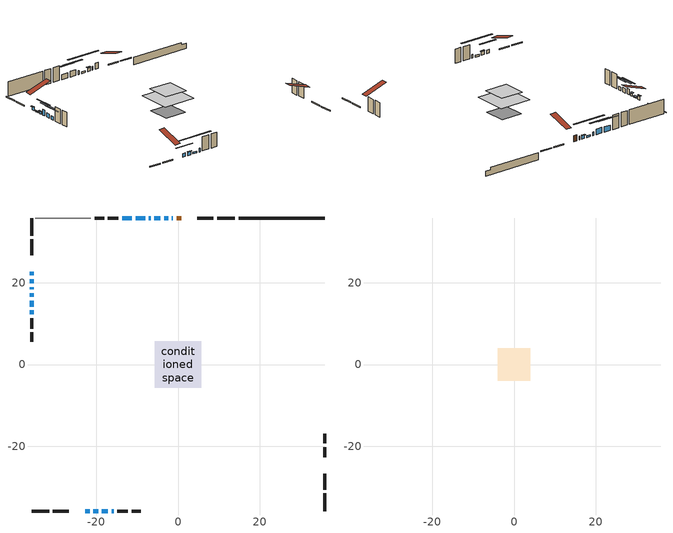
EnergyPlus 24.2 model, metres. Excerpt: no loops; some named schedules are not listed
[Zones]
conditioned space
 floor outside (Floor1 construction): -0.81,-0.81 -0.81,0.81 0.81,0.81 0.81,-0.81 z0.55
 floor adiabatic (AdiabaticFloorConstruction): -5.7,-5.7 -5.7,5.7 5.7,5.7 5.7,-5.7 z2.99
 floor foundation (Slab1 construction): -3.82,-3.82 -3.82,3.82 3.82,3.82 3.82,-3.82 z-1.89
 wall outside (RimJoist1 construction): 13.92,35.88 9.62,35.88 / -35.88,-35.88 -31.57,-35.88 / -35.88,35.88 -35.88,31.57 / 35.88,-35.88 35.88,-31.57 z0.55:0.85
 wall outside (RimJoist2 construction): 8.69,35.88 4.74,35.88 / -30.64,-35.88 -26.7,-35.88 / -35.88,30.64 -35.88,26.7 / 35.88,-30.64 35.88,-26.7 z0.55:0.85
 wall outside (AdiabaticWallConstruction 1): 0.81,35.88 -0.34,35.88 z0.55:2.58
 wall outside (AdiabaticWallConstruction): -1.27,35.88 -1.49,35.88 / -6.72,35.88 -7.11,35.88 / -16.23,-35.88 -15.79,-35.88 z0.55:1.77; -2.42,35.88 -3.39,35.88 / -22.77,-35.88 -21.63,-35.88 / -20.7,-35.88 -19.55,-35.88 / -35.88,22.77 -35.88,21.85 / -35.88,13.23 -35.88,12.26 z0.55:1.69; -35.88,20.93 -35.88,19.86 z0.55:0.8; -35.88,18.93 -35.88,18.37 z0.55:1.44; -4.32,35.88 -5.79,35.88 / -18.63,-35.88 -17.15,-35.88 z0.55:1.11; -8.03,35.88 -10.4,35.88 / -35.88,17.45 -35.88,16.53 z0.55:2.46; -35.88,15.6 -35.88,14.15 z0.55:2; -11.32,35.88 -13.69,35.88 z0.55:2.28
 wall outside (Wall1 construction): -14.62,35.88 -17.17,35.88 / -14.86,-35.88 -12.31,-35.88 / -35.88,11.33 -35.88,8.78 / 35.88,-22.77 35.88,-20.21 z0.55:5.43
 wall outside (Wall2 construction): -18.1,35.88 -20.4,35.88 / -11.38,-35.88 -9.08,-35.88 / -35.88,7.85 -35.88,5.54 / 35.88,-19.29 35.88,-16.98 z0.55:5.43
 wall foundation (FoundationWall1 construction): 14.85,35.88,-1.89 14.85,35.88,0.55 33.77,35.88,0.55 33.77,35.88,-0.23 35.88,35.88,-0.23 35.88,35.88,-1.89
 wall adiabatic (Wall3 construction): -21.33,35.88 -34.95,35.88 z0.55:5.43
 window (WindowConstruction 11): -1.27,35.88 -1.49,35.88 z0.55:1.77
 window (WindowConstruction 5): -2.42,35.88 -3.39,35.88 z0.55:1.69
 window (WindowConstruction 6): -22.77,-35.88 -21.63,-35.88 z0.55:1.69
 window (WindowConstruction 7): -20.7,-35.88 -19.55,-35.88 z0.55:1.69
 window (WindowConstruction 8): -35.88,22.77 -35.88,21.86 z0.55:1.69
 window (WindowConstruction 9): -35.88,20.93 -35.88,19.86 z0.55:0.8
 window (WindowConstruction 10): -35.88,18.93 -35.88,18.38 z0.55:1.44
 window (WindowConstruction 14): -4.32,35.88 -5.79,35.88 z0.55:1.11
 window (WindowConstruction 15): -18.63,-35.88 -17.15,-35.88 z0.55:1.11
 window (WindowConstruction 12): -6.72,35.88 -7.11,35.88 z0.55:1.77
 window (WindowConstruction 13): -16.22,-35.88 -15.79,-35.88 z0.55:1.77
 window (WindowConstruction): -8.03,35.88 -10.4,35.88 z0.55:2.45
 window (WindowConstruction 1): -35.88,17.45 -35.88,16.53 z0.55:2.45
 window (WindowConstruction 2): -35.88,15.6 -35.88,14.15 z0.55:2
 window (WindowConstruction 3): -35.88,13.23 -35.88,12.26 z0.55:1.69
 window (WindowConstruction 4): -11.33,35.88 -13.69,35.88 z0.55:2.28
 door (Door): 0.81,35.88 -0.34,35.88 z0.55:2.58
 ceiling adiabatic (AdiabaticFloorConstruction): 5.7,-5.7 5.7,5.7 -5.7,5.7 -5.7,-5.7 z2.99
attic - vented
 floor to conditioned space (Floor2 construction Reversed): -4.04,-4.04 -4.04,4.04 4.04,4.04 4.04,-4.04 z5.43
 roof outside (Roof1 construction): 1.74,35.88,5.43 1.74,28.01,8.05 3.82,28.01,8.05 3.82,35.88,5.43; -23.7,-35.88,5.43 -23.7,-28.01,8.05 -25.77,-28.01,8.05 -25.77,-35.88,5.43; -35.88,23.7,5.43 -28.01,23.7,8.05 -28.01,25.77,8.05 -35.88,25.77,5.43; 35.88,-23.7,5.43 28.01,-23.7,8.05 28.01,-25.77,8.05 35.88,-25.77,5.43
shading: -3.59,35.88 -2.22,35.88 -2.22,36.29 -3.59,36.29 z1.89; -18.99,-35.88 -25.41,-35.88 -25.41,-36.29 -18.99,-36.29 z4.33; -19.35,-35.88 -20.9,-35.88 -20.9,-36.29 -19.35,-36.29 z1.89; -35.88,21.65 -35.88,22.97 -36.29,22.97 -36.29,21.65 z1.89; -35.88,19.66 -35.88,21.13 -36.29,21.13 -36.29,19.66 z1; -35.88,18.17 -35.88,19.13 -36.29,19.13 -36.29,18.17 z1.64; -11.17,35.88 1.06,35.88 1.06,36.29 -11.17,36.29 z6.49; -11.77,-35.88 -24.01,-35.88 -24.01,-36.29 -11.77,-36.29 z6.49; -13.04,35.88 -5.39,35.88 -5.39,36.29 -13.04,36.29 z5.09; -35.88,13.89 -35.88,20.09 -36.29,20.09 -36.29,13.89 z5.09; -35.88,11.52 -35.88,18.24 -36.29,18.24 -36.29,11.52 z4.64; -35.88,9.62 -35.88,15.87 -36.29,15.87 -36.29,9.62 z4.33; -16.33,35.88 -8.69,35.88 -8.69,36.29 -16.33,36.29 z4.92
[Building]
Building 1: Terrain=Suburbs
[Site:Location]
Edmonton Intl AP_AB: Latitude {deg}=53.31; Longitude {deg}=-113.58; Time Zone {hr}=-7; Elevation {m}=723; Keep Site Location Information=Yes
[Site:GroundTemperature:Shallow]
-1.56185, -3.61833, -3.78302, -2.80711, 1.11059, 5.01004, 8.39065, 10.5322, 10.7141, 8.97234, 5.67794, 1.89811
[Site:WaterMainsTemperature]
Calculation Method=Schedule; Temperature Schedule=mains temperature schedule
[Material] Roughness=Rough; Thermal Absorptance=0.9
Name | Thickness {m} | Conductivity {W/m-K} | Density {kg/m3} | Specific Heat {J/kg-K} | Solar Absorptance | Visible Absorptance
asphalt or fiberglass shingles | 0.00635 | 0.162714 | 1121.4 | 1465.45 | 0.4 | 0.4
ceiling loosefill ins | 0.254 | 0.0480833 | 16.02 | 1046.75 | 0.7 | 0.7
ceiling stud and cavity | 0.1397 | 0.172097 | 65.682 | 1177.47 | 0.7 | 0.7
concrete 4.0 in. | 0.1016 | 1.803125 | 2242.8 | 837.4 | 0.7 | 0.7
concrete 8.0 in. | 0.2032 | 1.803125 | 2242.8 | 837.4 | 0.7 | 0.7
door material | 0.04445 | 0.327969 | 512.64 | 1214.23 | 0.7 | 0.7
exterior vertical ins | 0.07309 | 0.029427 | 32.04 | 1214.23 | 0.7 | 0.7
floor covering | 0.0127 | 0.0433444 | 54.468 | 1339.84 | 0.6 | 0.6
floor rigid ins; wall rigid ins 2 | 0.512978 | 0.029427 | 32.04 | 1214.23 | 0.7 | 0.7
floor stud and cavity | 0.1397 | 0.0806934 | 92.3553 | 1139.71 | 0.7 | 0.7
floor stud and cavity 1 | 0.1397 | 1.75129 | 37.0049 | 1207.88 | 0.7 | 0.7
furniture material conditioned space 1 | 0.1524 | 0.115458 | 640.8 | 1214.23 | 0.6 | 0.6
gypsum board | 0.0127 | 0.160291 | 801 | 837.4 | 0.6 | 0.6
gypsum board 1 | 0.0127 | 0.160291 | 801 | 837.4 | 0.7 | 0.7
osb sheathing 0.5 in. | 0.0127 | 0.115458 | 512.64 | 1214.23 | 0.7 | 0.7
osb sheathing 0.75 in. | 0.01905 | 0.115458 | 512.64 | 1214.23 | 0.7 | 0.7
osb sheathing 2.0 in. | 0.0508 | 0.115458 | 512.64 | 1214.23 | 0.7 | 0.7
rim joist rigid ins; wall rigid ins | 0.051816 | 0.029427 | 32.04 | 1214.23 | 0.7 | 0.7
rim joist stud and cavity | 0.0508 | 0.0414762 | 125.044 | 1163.47 | 0.6 | 0.6
wall rigid ins 1 | 0.051816 | 0.029427 | 32.04 | 1214.23 | 0.4 | 0.4
wall stud and cavity | 0.1397 | 0.22224 | 139.0536 | 1170.24 | 0.7 | 0.7
wall stud and cavity 1 | 0.1397 | 0.228645 | 139.0536 | 1170.24 | 0.7 | 0.7
wall stud and cavity 2 | 0.1397 | 0.176488 | 139.0536 | 1170.24 | 0.7 | 0.7
wall stud and cavity 3 | 0.0889 | 0.380278 | 52.3479 | 1209.89 | 0.7 | 0.7
wall stud and cavity 4 | 0.0889 | 0.391764 | 83.0341 | 1211.67 | 0.7 | 0.7
wood siding | 0.0254 | 0.102417 | 544.68 | 1172.36 | 0.4 | 0.4
wood siding 1; wood siding 2; wood siding 3 | 0.0254 | 0.102417 | 544.68 | 1172.36 | 0.7 | 0.7
[WindowMaterial:SimpleGlazingSystem]
Name | U-Factor {W/m2-K} | Solar Heat Gain Coefficient
WindowMaterial | 2.887263 | 0.67
WindowMaterial 1 | 2.22805 | 0.4
WindowMaterial 10 | 2.36262 | 0.37
WindowMaterial 11 | 2.21499 | 0.4
WindowMaterial 12 | 3.01559 | 0.5
WindowMaterial 2 | 1.98333 | 0.45
WindowMaterial 3 | 2.95142 | 0.58
WindowMaterial 4 | 2.89181 | 0.66
WindowMaterial 5 | 2.04635 | 0.44
WindowMaterial 6 | 2.26779 | 0.39
WindowMaterial 7 | 2.56589 | 0.33
WindowMaterial 8 | 3.04398 | 0.45
WindowMaterial 9 | 2.46993 | 0.34
[Construction]
AdiabaticFloorConstruction: floor stud and cavity 1, floor rigid ins, osb sheathing 0.75 in., floor covering
AdiabaticWallConstruction: wood siding 2, wall rigid ins 2, wall stud and cavity 3, gypsum board
AdiabaticWallConstruction 1: wood siding 3, wall rigid ins 2, wall stud and cavity 3, gypsum board
Door: door material
Floor1 construction: floor stud and cavity, osb sheathing 0.75 in., floor covering
Floor2 construction Reversed: gypsum board, ceiling stud and cavity, ceiling loosefill ins
FoundationWall1 construction: concrete 8.0 in., gypsum board 1
furniture construction conditioned space 1: furniture material conditioned space 1
PartitionWallConstruction: gypsum board, wall stud and cavity 4, gypsum board
RimJoist1 construction; RimJoist2 construction: wood siding 1, rim joist rigid ins, osb sheathing 2.0 in., rim joist stud and cavity
Roof1 construction: asphalt or fiberglass shingles
Slab1 construction: concrete 4.0 in.
Wall1 construction: wood siding, wall rigid ins, osb sheathing 0.5 in., wall stud and cavity, gypsum board
Wall2 construction: wood siding, wall rigid ins, osb sheathing 0.5 in., wall stud and cavity 1, gypsum board
Wall3 construction: wall rigid ins 1, osb sheathing 0.5 in., wall stud and cavity 2, gypsum board
WindowConstruction: WindowMaterial
WindowConstruction 1: WindowMaterial 1
WindowConstruction 10: WindowMaterial 8
WindowConstruction 11: WindowMaterial 9
WindowConstruction 12: WindowMaterial 10
WindowConstruction 13: WindowMaterial 11
WindowConstruction 14; WindowConstruction 15: WindowMaterial 12
WindowConstruction 2: WindowMaterial 2
WindowConstruction 3; WindowConstruction 5: WindowMaterial 3
WindowConstruction 4: WindowMaterial 4
WindowConstruction 6; WindowConstruction 7: WindowMaterial 5
WindowConstruction 8: WindowMaterial 6
WindowConstruction 9: WindowMaterial 7
[Zone] Multiplier=1; Part of Total Floor Area=Yes
Name | Volume {m3}
attic - vented | 27.792
conditioned space | 507.3
[Space]
Name | Zone | Volume {m3}
attic - vented 1 | attic - vented | 27.792
conditioned space 1 | conditioned space | 507.3
[ZoneInfiltration:EffectiveLeakageArea]
infil attic - vented 1: Zone or Space=attic - vented 1; Schedule=Always On Discrete; Effective Air Leakage Area {cm2}=2270.26; Stack Coefficient=0.000182398; Wind Coefficient=9.12494e-06
[ZoneMixing]
whole house fan mix: Zone or Space=attic - vented; Schedule=Always On Continuous; Design Flow Rate Calculation Method=Flow/Zone; Design Flow Rate {m3/s}=0; Source Zone or Space=conditioned space
[SurfaceProperty:ExposedFoundationPerimeter]
Slab1: Exposed Perimeter Calculation Method=TotalExposedPerimeter; Total Exposed Perimeter {m}=21.028
[InternalMass] Zone or ZoneList=conditioned space; Space or SpaceList=conditioned space 1
Name | Construction | Surface Area {m2}
furniture mass conditioned space 1 | furniture construction conditioned space 1 | 76.3323
partition wall mass | PartitionWallConstruction | 190.831
[Lights]
interior lighting: Zone or ZoneList or Space or SpaceList=conditioned space 1; Schedule=interior lighting schedule; Design Level Calculation Method=LightingLevel; Lighting Level {W}=343.2; Return Air Fraction=0; Fraction Radiant=0.6; Fraction Visible=0.2; Fraction Replaceable=1
[People]
occupants: Zone or ZoneList or Space or SpaceList=conditioned space 1; Number of People Schedule=occupants schedule; Number of People Calculation Method=People; Number of People=3; Fraction Radiant=0.314171; Sensible Heat Fraction=0.56303; Activity Level Schedule=occupants activity schedule; Carbon Dioxide Generation Rate {m3/s-W}=0; Enable ASHRAE 55 Comfort Warnings=No; Mean Radiant Temperature Calculation Type=EnclosureAveraged
[ElectricEquipment] Zone or ZoneList or Space or SpaceList=conditioned space 1; Design Level Calculation Method=EquipmentLevel
Name | Schedule | Design Level {W} | Fraction Latent | Fraction Radiant | Fraction Lost
clothes dryer | clothes dryer schedule | 140.772 | 0.015 | 0.081 | 0.85
clothes washer | clothes washer schedule | 32.1985 | 0.03 | 0.162 | 0.7
cooking range | cooking range schedule | 208.969 | 0.08 | 0.432 | 0.2
dishwasher | dishwasher schedule | 66.8632 | 0.3 | 0.18 | 0.4
fridge | fridge schedule | 72.9452 | 0 | 0.6 | 0
mech vent bath fan 0 | mech vent bath fan 0 schedule | 50.2 | 0 | 0 | 1
mech vent bath fan 1 | mech vent bath fan 1 schedule | 50.2 | 0 | 0 | 1
mech vent house fan | mech vent house fan schedule | 0 | 0 | 0 | 1
mech vent house fan cfis | mech vent house fan cfis schedule | 0 | 0 | 0 | 0
mech vent range fan 0 | mech vent range fan 0 schedule | 57 | 0 | 0 | 1
misc plug loads | misc plug loads schedule | 494.7 | 0.045 | 0.513 | 0.1
whole house fan | Always On Discrete | 0 | 0 | 0 | 1
[OtherEquipment] Zone or ZoneList or Space or SpaceList=conditioned space 1; Design Level Calculation Method=EquipmentLevel
Name | Fuel Type | Schedule | Design Level {W} | Fraction Latent | Fraction Radiant | Fraction Lost
clothes dryer 1 | Electricity | clothes dryer schedule | 0 | 0.015 | 0.081 | 0.85
cooking range 1 | Electricity | cooking range schedule | 0 | 0.08 | 0.432 | 0.2
general water use latent | None | general water use schedule | 59.3978 | 1 | 0 | 0
general water use sensible | None | general water use schedule | -58.539 | 0 | 0.6 | 0
mech vent house fan latent load | None | Always On Discrete | 0 | 1 | 0 | 0
mech vent house fan sensible load | None | Always On Discrete | 0 | 0 | 0 | 0
water heater energy adjustment1 | NaturalGas | Always On Discrete | 0.01 | 0 | 0 | 1
[ZoneInfiltration:DesignFlowRate] Zone or ZoneList or Space or SpaceList=conditioned space 1; Schedule=Always On Discrete; Design Flow Rate Calculation Method=Flow/Zone; Design Flow Rate {m3/s}=0
infil flow; natural vent flow; whole house fan flow
[AvailabilityManager:Scheduled]
furnace airloop Availability Manager: Schedule=Always On Discrete
[Foundation:Kiva]
Foundation Kiva 1: Initial Indoor Air Temperature {C}=18; Wall Height Above Grade {m}=0.549981; Wall Depth Below Slab {m}=0.2032; Custom Block Material Name 1=exterior vertical ins; Custom Block Depth 1 {m}=2.43998; Custom Block X Position 1 {m}=0.2159; Custom Block Z Position 1 {m}=0
[Foundation:Kiva:Settings]
Soil Conductivity {W/m-K}=0.849921; Soil Density {kg/m3}=1842.3; Soil Specific Heat {J/kg-K}=418.7; Ground Solar Absorptivity=0.9; Ground Thermal Absorptivity=0.9; Ground Surface Roughness {m}=0.03; Far-Field Width {m}=40; Deep-Ground Boundary Condition=ZeroFlux; Deep-Ground Depth {m}=40; Minimum Cell Dimension {m}=0.2; Maximum Cell Growth Coefficient=3; Simulation Timestep=Timestep
[Exterior:Lights]
exterior lighting: Schedule=exterior lighting schedule; Design Level {W}=75.6
[EnergyManagementSystem:GlobalVariable]
furnace_airloop_Fan_RTF
infil_program_Qfan
infil_program_Qinf
natural_vent_program_Qnv
natural_vent_program_Qwhf
[EnergyManagementSystem:Sensor]
Name | Output:Variable or Output:Meter Index Key | Output:Variable or Output:Meter
airflow_gain | infil flow | Infiltration Sensible Heat Gain Energy
airflow_gain_1 | natural vent flow | Infiltration Sensible Heat Gain Energy
airflow_gain_2 | whole house fan flow | Infiltration Sensible Heat Gain Energy
airflow_loss | infil flow | Infiltration Sensible Heat Loss Energy
airflow_loss_1 | natural vent flow | Infiltration Sensible Heat Loss Energy
airflow_loss_2 | whole house fan flow | Infiltration Sensible Heat Loss Energy
clg_load_cond |  | Cooling:EnergyTransfer:Zone:CONDITIONED SPACE
clg_sp_s; clg_sp_s_1 | cooling setpoint | Schedule Value
clothes_dryer_exhaust_0_sch_s | clothes dryer exhaust 0 schedule | Schedule Value
cool_season | cooling season schedule | Schedule Value
htg_load_cond |  | Heating:EnergyTransfer:Zone:CONDITIONED SPACE
htg_sp_s; htg_sp_s_1 | heating setpoint | Schedule Value
ig_ee_conv | clothes dryer | Electric Equipment Convective Heating Energy
ig_ee_conv_2 | cooking range | Electric Equipment Convective Heating Energy
ig_ee_conv_4 | fridge | Electric Equipment Convective Heating Energy
ig_ee_conv_5 | misc plug loads | Electric Equipment Convective Heating Energy
ig_ee_conv_6 | whole house fan | Electric Equipment Convective Heating Energy
ig_ee_rad | clothes dryer | Electric Equipment Radiant Heating Energy
ig_ee_rad_2 | cooking range | Electric Equipment Radiant Heating Energy
ig_ee_rad_4 | fridge | Electric Equipment Radiant Heating Energy
ig_ee_rad_5 | misc plug loads | Electric Equipment Radiant Heating Energy
ig_ee_rad_6 | whole house fan | Electric Equipment Radiant Heating Energy
ig_lgt_conv | interior lighting | Lights Convective Heating Energy
ig_lgt_rad | interior lighting | Lights Radiant Heating Energy
ig_lgt_vis | interior lighting | Lights Visible Radiation Heating Energy
ig_oe_conv | clothes dryer 1 | Other Equipment Convective Heating Energy
ig_oe_conv_1 | cooking range 1 | Other Equipment Convective Heating Energy
ig_oe_conv_2 | general water use latent | Other Equipment Convective Heating Energy
ig_oe_conv_3 | general water use sensible | Other Equipment Convective Heating Energy
ig_oe_conv_4 | water heater energy adjustment1 | Other Equipment Convective Heating Energy
ig_oe_rad | clothes dryer 1 | Other Equipment Radiant Heating Energy
ig_oe_rad_1 | cooking range 1 | Other Equipment Radiant Heating Energy
ig_oe_rad_2 | general water use latent | Other Equipment Radiant Heating Energy
ig_oe_rad_3 | general water use sensible | Other Equipment Radiant Heating Energy
ig_oe_rad_4 | water heater energy adjustment1 | Other Equipment Radiant Heating Energy
ig_ppl_conv | occupants | People Convective Heating Energy
ig_ppl_rad | occupants | People Radiant Heating Energy
im_conv | furniture mass conditioned space 1 | Surface Inside Face Convection Heat Gain Energy
im_conv_1 | partition wall mass | Surface Inside Face Convection Heat Gain Energy
im_ig | furniture mass conditioned space 1 | Surface Inside Face Internal Gains Radiation Heat Gain Energy
im_ig_1 | partition wall mass | Surface Inside Face Internal Gains Radiation Heat Gain Energy
im_lgt | furniture mass conditioned space 1 | Surface Inside Face Lights Radiation Heat Gain Energy
im_lgt_1 | partition wall mass | Surface Inside Face Lights Radiation Heat Gain Energy
im_sol | furniture mass conditioned space 1 | Surface Inside Face Solar Radiation Heat Gain Energy
im_sol_1 | partition wall mass | Surface Inside Face Solar Radiation Heat Gain Energy
im_surf | furniture mass conditioned space 1 | Surface Inside Face Net Surface Thermal Radiation Heat Gain Energy
im_surf_1 | partition wall mass | Surface Inside Face Net Surface Thermal Radiation Heat Gain Energy
mech_vent_bath_fan_0_sch_s | mech vent bath fan 0 schedule | Schedule Value
mech_vent_bath_fan_1_sch_s | mech vent bath fan 1 schedule | Schedule Value
mech_vent_range_fan_0_sch_s | mech vent range fan 0 schedule | Schedule Value
mv_conv | mech vent bath fan 0 | Electric Equipment Convective Heating Energy
mv_conv_1 | mech vent bath fan 1 | Electric Equipment Convective Heating Energy
mv_conv_2 | mech vent house fan | Electric Equipment Convective Heating Energy
mv_conv_3 | mech vent house fan cfis | Electric Equipment Convective Heating Energy
mv_conv_4 | mech vent range fan 0 | Electric Equipment Convective Heating Energy
mv_conv_5 | mech vent house fan latent load | Other Equipment Convective Heating Energy
mv_conv_6 | mech vent house fan sensible load | Other Equipment Convective Heating Energy
mv_rad | mech vent bath fan 0 | Electric Equipment Radiant Heating Energy
mv_rad_1 | mech vent bath fan 1 | Electric Equipment Radiant Heating Energy
mv_rad_2 | mech vent house fan | Electric Equipment Radiant Heating Energy
mv_rad_3 | mech vent house fan cfis | Electric Equipment Radiant Heating Energy
mv_rad_4 | mech vent range fan 0 | Electric Equipment Radiant Heating Energy
mv_rad_5 | mech vent house fan latent load | Other Equipment Radiant Heating Energy
mv_rad_6 | mech vent house fan sensible load | Other Equipment Radiant Heating Energy
natural_vent_s | natural vent schedule | Schedule Value
out_pb_s |  | Site Outdoor Air Barometric Pressure
out_wt_s |  | Site Outdoor Air Humidity Ratio
site_vw_s |  | Site Wind Speed
ss_back_out | Window1 | Surface Window Shortwave from Zone Back Out Window Heat Transfer Rate
ss_back_out_1 | Window10 | Surface Window Shortwave from Zone Back Out Window Heat Transfer Rate
ss_back_out_10 | Window3 | Surface Window Shortwave from Zone Back Out Window Heat Transfer Rate
ss_back_out_11 | Window4 | Surface Window Shortwave from Zone Back Out Window Heat Transfer Rate
ss_back_out_12 | Window5 | Surface Window Shortwave from Zone Back Out Window Heat Transfer Rate
ss_back_out_13 | Window7 | Surface Window Shortwave from Zone Back Out Window Heat Transfer Rate
ss_back_out_14 | Window8 | Surface Window Shortwave from Zone Back Out Window Heat Transfer Rate
ss_back_out_15 | Window9 | Surface Window Shortwave from Zone Back Out Window Heat Transfer Rate
ss_back_out_2 | Window11 | Surface Window Shortwave from Zone Back Out Window Heat Transfer Rate
ss_back_out_3 | Window12 | Surface Window Shortwave from Zone Back Out Window Heat Transfer Rate
ss_back_out_4 | Window13 | Surface Window Shortwave from Zone Back Out Window Heat Transfer Rate
ss_back_out_5 | Window15 | Surface Window Shortwave from Zone Back Out Window Heat Transfer Rate
ss_back_out_6 | Window16 | Surface Window Shortwave from Zone Back Out Window Heat Transfer Rate
ss_back_out_7 | Window17 | Surface Window Shortwave from Zone Back Out Window Heat Transfer Rate
ss_back_out_8 | Window18 | Surface Window Shortwave from Zone Back Out Window Heat Transfer Rate
ss_back_out_9 | Window2 | Surface Window Shortwave from Zone Back Out Window Heat Transfer Rate
ss_conv | Door1 | Surface Inside Face Convection Heat Gain Energy
ss_conv_1 | Window1 | Surface Inside Face Convection Heat Gain Energy
ss_conv_10 | Window2 | Surface Inside Face Convection Heat Gain Energy
ss_conv_11 | Window3 | Surface Inside Face Convection Heat Gain Energy
ss_conv_12 | Window4 | Surface Inside Face Convection Heat Gain Energy
ss_conv_13 | Window5 | Surface Inside Face Convection Heat Gain Energy
ss_conv_14 | Window7 | Surface Inside Face Convection Heat Gain Energy
ss_conv_15 | Window8 | Surface Inside Face Convection Heat Gain Energy
ss_conv_16 | Window9 | Surface Inside Face Convection Heat Gain Energy
ss_conv_2 | Window10 | Surface Inside Face Convection Heat Gain Energy
ss_conv_3 | Window11 | Surface Inside Face Convection Heat Gain Energy
ss_conv_4 | Window12 | Surface Inside Face Convection Heat Gain Energy
ss_conv_5 | Window13 | Surface Inside Face Convection Heat Gain Energy
ss_conv_6 | Window15 | Surface Inside Face Convection Heat Gain Energy
ss_conv_7 | Window16 | Surface Inside Face Convection Heat Gain Energy
ss_conv_8 | Window17 | Surface Inside Face Convection Heat Gain Energy
ss_conv_9 | Window18 | Surface Inside Face Convection Heat Gain Energy
ss_ig | Door1 | Surface Inside Face Internal Gains Radiation Heat Gain Energy
ss_ig_1 | Window1 | Surface Inside Face Internal Gains Radiation Heat Gain Energy
ss_ig_10 | Window2 | Surface Inside Face Internal Gains Radiation Heat Gain Energy
ss_ig_11 | Window3 | Surface Inside Face Internal Gains Radiation Heat Gain Energy
ss_ig_12 | Window4 | Surface Inside Face Internal Gains Radiation Heat Gain Energy
ss_ig_13 | Window5 | Surface Inside Face Internal Gains Radiation Heat Gain Energy
ss_ig_14 | Window7 | Surface Inside Face Internal Gains Radiation Heat Gain Energy
ss_ig_15 | Window8 | Surface Inside Face Internal Gains Radiation Heat Gain Energy
ss_ig_16 | Window9 | Surface Inside Face Internal Gains Radiation Heat Gain Energy
ss_ig_2 | Window10 | Surface Inside Face Internal Gains Radiation Heat Gain Energy
ss_ig_3 | Window11 | Surface Inside Face Internal Gains Radiation Heat Gain Energy
ss_ig_4 | Window12 | Surface Inside Face Internal Gains Radiation Heat Gain Energy
ss_ig_5 | Window13 | Surface Inside Face Internal Gains Radiation Heat Gain Energy
ss_ig_6 | Window15 | Surface Inside Face Internal Gains Radiation Heat Gain Energy
ss_ig_7 | Window16 | Surface Inside Face Internal Gains Radiation Heat Gain Energy
ss_ig_8 | Window17 | Surface Inside Face Internal Gains Radiation Heat Gain Energy
ss_ig_9 | Window18 | Surface Inside Face Internal Gains Radiation Heat Gain Energy
ss_lgt | Door1 | Surface Inside Face Lights Radiation Heat Gain Energy
ss_sol | Door1 | Surface Inside Face Solar Radiation Heat Gain Energy
ss_surf | Door1 | Surface Inside Face Net Surface Thermal Radiation Heat Gain Energy
ss_surf_1 | Window1 | Surface Inside Face Net Surface Thermal Radiation Heat Gain Energy
ss_surf_10 | Window2 | Surface Inside Face Net Surface Thermal Radiation Heat Gain Energy
ss_surf_11 | Window3 | Surface Inside Face Net Surface Thermal Radiation Heat Gain Energy
ss_surf_12 | Window4 | Surface Inside Face Net Surface Thermal Radiation Heat Gain Energy
ss_surf_13 | Window5 | Surface Inside Face Net Surface Thermal Radiation Heat Gain Energy
ss_surf_14 | Window7 | Surface Inside Face Net Surface Thermal Radiation Heat Gain Energy
ss_surf_15 | Window8 | Surface Inside Face Net Surface Thermal Radiation Heat Gain Energy
ss_surf_16 | Window9 | Surface Inside Face Net Surface Thermal Radiation Heat Gain Energy
ss_surf_2 | Window10 | Surface Inside Face Net Surface Thermal Radiation Heat Gain Energy
ss_surf_3 | Window11 | Surface Inside Face Net Surface Thermal Radiation Heat Gain Energy
ss_surf_4 | Window12 | Surface Inside Face Net Surface Thermal Radiation Heat Gain Energy
ss_surf_5 | Window13 | Surface Inside Face Net Surface Thermal Radiation Heat Gain Energy
ss_surf_6 | Window15 | Surface Inside Face Net Surface Thermal Radiation Heat Gain Energy
ss_surf_7 | Window16 | Surface Inside Face Net Surface Thermal Radiation Heat Gain Energy
